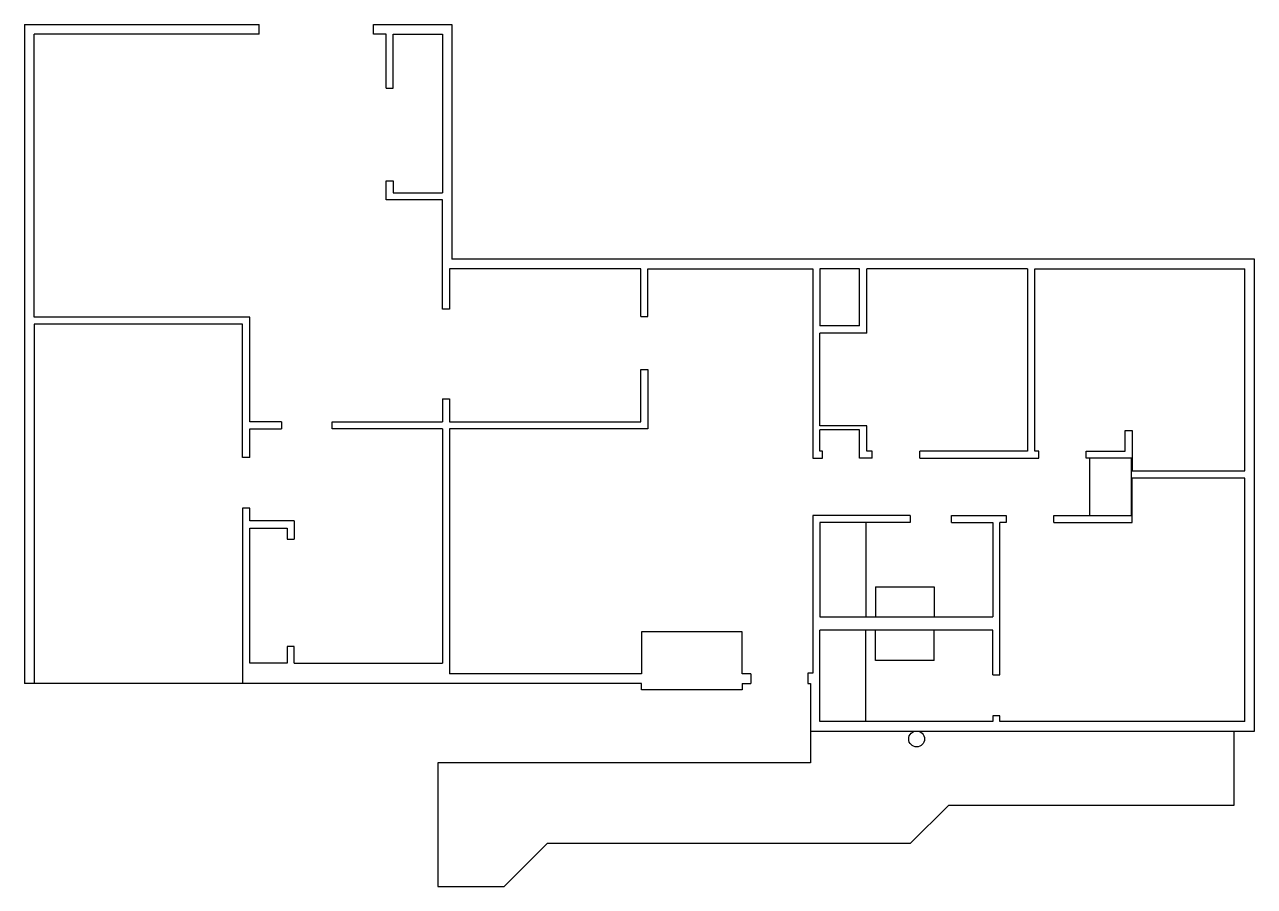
# Model space of a CAD drawing. Extents: x -138 to 638, y -124 to 420.
import ezdxf

# ---------------------------------------------------------------- set-up
doc = ezdxf.new("R2010")
doc.units = 0
doc.layers.add('Walls', color=1, linetype='Continuous')
doc.layers.add('Yard', color=82, linetype='Continuous')

msp = doc.modelspace()

# ---------------------------------------------------------------- linework, layer by layer
at = {"layer": 'Walls'}
for p, q in [((-137.5255, 419.9337), (10.4745, 419.9337)), ((-137.5255, 419.9337), (-137.5255, 4.4337)), ((10.4745, 413.9337), (10.4745, 419.9337)), ((82.4745, 419.9337), (131.9745, 419.9337)), ((82.4745, 413.9337), (82.4745, 419.9337)), ((131.9745, 419.9337), (131.9745, 271.9337)), ((-131.5255, 235.4337), (-131.5255, 413.9337)), ((10.4745, 413.9337), (-131.5255, 413.9337)), ((90.4745, 413.9337), (82.4745, 413.9337)), ((90.4745, 379.9337), (90.4745, 413.9337)), ((94.9745, 379.9337), (94.9745, 413.9337)), ((94.9745, 413.9337), (125.9745, 413.9337)), ((125.9745, 413.9337), (125.9745, 313.9337)), ((90.4745, 379.9337), (94.9745, 379.9337)), ((90.4745, 309.4337), (90.4745, 321.4337)), ((90.4745, 321.4337), (94.9745, 321.4337)), ((94.9745, 321.4337), (94.9745, 313.9337)), ((94.9745, 313.9337), (125.9745, 313.9337)), ((125.9745, 309.4337), (90.4745, 309.4337)), ((125.9745, 240.4337), (125.9745, 309.4337)), ((637.9745, 271.9337), (131.9745, 271.9337)), ((637.9745, -25.5663), (637.9745, 271.9337)), ((250.9745, 265.9337), (130.4745, 265.9337)), ((130.4745, 265.9337), (130.4745, 240.4337)), ((250.9745, 235.9337), (250.9745, 265.9337)), ((255.4745, 235.9337), (255.4745, 265.9337)), ((255.4745, 265.9337), (359.4745, 265.9337)), ((359.4745, 265.9337), (359.4745, 146.4337)), ((363.9745, 265.9337), (363.9745, 229.9337)), ((388.9745, 265.9337), (363.9745, 265.9337)), ((388.9745, 229.9337), (388.9745, 265.9337)), ((393.4745, 225.4337), (393.4745, 265.9337)), ((494.9745, 265.9337), (393.4745, 265.9337)), ((494.9745, 265.9337), (494.9745, 150.9337)), ((499.4745, 265.9337), (631.9745, 265.9337)), ((499.4745, 150.9337), (499.4745, 265.9337)), ((631.9745, 138.4337), (631.9745, 265.9337)), ((130.4745, 240.4337), (125.9745, 240.4337)), ((4.4745, 235.4337), (-131.5255, 235.4337)), ((4.4745, 169.4337), (4.4745, 235.4337)), ((250.9745, 235.9337), (255.4745, 235.9337)), ((-131.5255, 230.9337), (-131.5255, 4.4337)), ((-0.02551, 230.9337), (-131.5255, 230.9337)), ((-0.02551, 146.9337), (-0.02551, 230.9337)), ((388.9745, 229.9337), (363.9745, 229.9337)), ((393.4745, 225.4337), (363.9745, 225.4337)), ((363.9745, 166.9337), (363.9745, 225.4337)), ((250.9745, 169.4337), (250.9745, 202.4337)), ((250.9745, 202.4337), (255.4745, 202.4337)), ((255.4745, 202.4337), (255.4745, 164.9337)), ((125.9745, 183.9337), (130.4745, 183.9337)), ((125.9745, 183.9337), (125.9745, 169.4337)), ((130.4745, 183.9337), (130.4745, 169.4337)), ((4.47449, 146.9337), (4.47449, 164.9337)), ((4.47449, 164.9337), (24.4745, 164.9337)), ((24.4745, 169.4337), (4.4745, 169.4337)), ((24.4745, 169.4337), (24.4745, 164.9337)), ((56.4745, 164.9337), (56.4745, 169.4337)), ((56.4745, 169.4337), (125.9745, 169.4337)), ((125.9745, 164.9337), (56.4745, 164.9337)), ((125.9745, 164.9337), (125.9745, 17.18367)), ((130.4745, 169.4337), (250.9745, 169.4337)), ((255.4745, 164.9337), (130.4745, 164.9337)), ((130.4745, 164.9337), (130.4745, 10.4337)), ((393.4745, 166.9337), (363.9745, 166.9337)), ((363.9745, 150.9337), (363.9745, 164.4337)), ((388.9745, 164.4337), (363.9745, 164.4337)), ((388.9745, 146.4337), (388.9745, 164.4337)), ((393.4745, 150.9337), (393.4745, 166.9337)), ((556.4745, 150.9337), (556.4745, 163.9337)), ((556.4745, 163.9337), (560.9745, 163.9337)), ((560.9745, 163.9337), (560.9745, 138.4337)), ((365.7245, 150.9337), (363.9745, 150.9337)), ((365.7245, 146.4337), (365.7245, 150.9337)), ((396.9745, 150.9337), (393.4745, 150.9337)), ((396.9745, 146.4337), (396.9745, 150.9337)), ((426.9745, 146.4337), (426.9745, 150.9337)), ((494.9745, 150.9337), (426.9745, 150.9337)), ((501.9745, 150.9337), (499.4745, 150.9337)), ((501.9745, 146.4337), (501.9745, 150.9337)), ((531.9745, 146.4337), (531.9745, 150.9337)), ((531.9745, 150.9337), (556.4745, 150.9337)), ((4.47449, 146.9337), (-0.02551, 146.9337)), ((359.4745, 146.4337), (365.7245, 146.4337)), ((396.9745, 146.4337), (388.9745, 146.4337)), ((426.9745, 146.4337), (501.9745, 146.4337)), ((560.4745, 146.4337), (531.9745, 146.4337)), ((533.9745, 146.4337), (533.9745, 110.4337)), ((560.4745, 110.4337), (560.4745, 146.4337)), ((560.9745, 138.4337), (631.9745, 138.4337)), ((560.9745, 105.9337), (560.9745, 133.9337)), ((631.9745, 133.9337), (560.9745, 133.9337)), ((631.9745, -19.5663), (631.9745, 133.9337)), ((4.47449, 114.9337), (-0.02551, 114.9337)), ((-0.02551, 114.9337), (-0.02551, 4.4337)), ((4.47449, 106.9337), (4.47449, 114.9337)), ((420.9745, 110.4337), (359.4745, 110.4337)), ((359.4745, 110.4337), (359.4745, 10.9337)), ((420.9745, 110.4337), (420.9745, 105.9337)), ((446.9745, 105.9337), (446.9745, 110.4337)), ((446.9745, 110.4337), (481.4745, 110.4337)), ((481.4745, 110.4337), (481.4745, 105.9337)), ((511.4745, 105.9337), (511.4745, 110.4337)), ((511.4745, 110.4337), (560.4745, 110.4337)), ((32.47449, 106.9337), (4.47449, 106.9337)), ((4.47449, 17.18367), (4.47449, 102.4337)), ((4.47449, 102.4337), (27.97449, 102.4337)), ((27.97449, 102.4337), (27.97449, 95.43367)), ((32.47449, 106.9337), (32.47449, 95.43367)), ((420.9745, 105.9337), (363.9745, 105.9337)), ((363.9745, 105.9337), (363.9745, 46.4337)), ((392.9745, 105.9337), (392.9745, 46.4337)), ((446.9745, 105.9337), (472.9745, 105.9337)), ((472.9745, 105.9337), (472.9745, 46.4337)), ((481.4745, 105.9337), (477.4745, 105.9337)), ((477.4745, 9.9337), (477.4745, 105.9337)), ((511.4745, 105.9337), (560.9745, 105.9337)), ((27.97449, 95.43367), (32.47449, 95.43367)), ((398.9745, 65.4337), (435.9745, 65.4337)), ((398.9745, 65.4337), (398.9745, 46.4337)), ((435.9745, 65.4337), (435.9745, 46.4337)), ((363.9745, 46.4337), (472.9745, 46.4337)), ((251.4745, 36.9337), (251.4745, 10.4337)), ((314.9745, 36.9337), (251.4745, 36.9337)), ((314.9745, 10.4337), (314.9745, 36.9337)), ((472.9745, 37.9337), (363.9745, 37.9337)), ((363.9745, -19.5663), (363.9745, 37.9337)), ((392.9745, -19.5663), (392.9745, 37.9337)), ((398.9745, 18.9337), (398.9745, 37.9337)), ((435.9745, 18.9337), (435.9745, 37.9337)), ((472.9745, 9.9337), (472.9745, 37.9337)), ((32.47449, 27.68367), (27.97449, 27.68367)), ((27.97449, 27.68367), (27.97449, 17.18367)), ((32.47449, 17.18367), (32.47449, 27.68367)), ((27.97449, 17.18367), (4.47449, 17.18367)), ((32.47449, 17.18367), (125.9745, 17.18367)), ((435.9745, 18.9337), (398.9745, 18.9337)), ((251.4745, 10.4337), (130.4745, 10.4337)), ((320.4745, 10.4337), (314.9745, 10.4337)), ((320.4745, 10.4337), (320.4745, 4.4337)), ((359.4745, 10.9337), (356.4745, 10.9337)), ((356.4745, 10.9337), (356.4745, 4.4337)), ((472.9745, 9.9337), (477.4745, 9.9337)), ((251.4745, 4.4337), (-137.5255, 4.4337)), ((251.4745, 0.4337), (251.4745, 4.4337)), ((314.9745, 0.4337), (251.4745, 0.4337)), ((314.9745, 4.4337), (314.9745, 0.4337)), ((314.9745, 4.4337), (320.4745, 4.4337)), ((356.4745, 4.4337), (357.9745, 4.4337)), ((357.9745, 4.4337), (357.9745, -25.5663)), ((472.9745, -19.5663), (363.9745, -19.5663)), ((477.4745, -16.0663), (472.9745, -16.0663)), ((472.9745, -16.0663), (472.9745, -19.5663)), ((477.4745, -19.5663), (477.4745, -16.0663)), ((631.9745, -19.5663), (477.4745, -19.5663)), ((357.9745, -25.5663), (637.9745, -25.5663))]:
    msp.add_line(p, q, dxfattribs=at)
at = {"layer": 'Yard'}
for p, q in [((357.9745, -25.5663), (357.9745, -45.5663)), ((624.9745, -25.5663), (624.9745, -72.5663)), ((357.9745, -45.5663), (122.9745, -45.5663)), ((122.9745, -45.5663), (122.9745, -123.5663)), ((420.9745, -96.5663), (444.9745, -72.5663)), ((624.9745, -72.5663), (444.9745, -72.5663)), ((191.9745, -96.5663), (164.9745, -123.5663)), ((420.9745, -96.5663), (191.9745, -96.5663)), ((122.9745, -123.5663), (164.9745, -123.5663))]:
    msp.add_line(p, q, dxfattribs=at)
msp.add_circle((424.9745, -30.5663), 5, dxfattribs=at)

doc.saveas('drawing.dxf')
